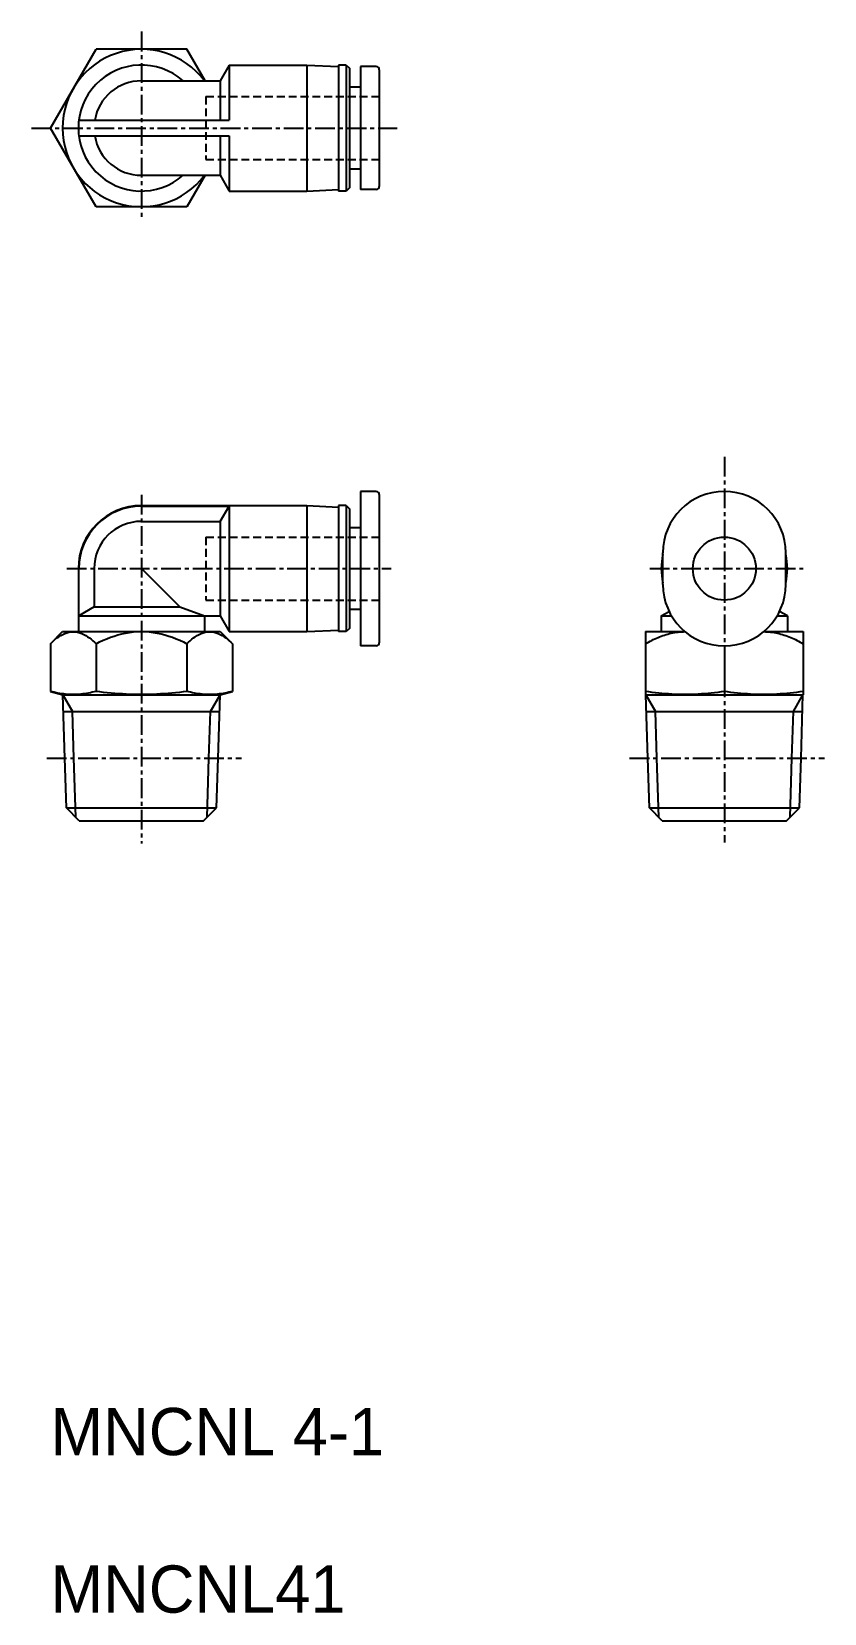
# Model space of a CAD drawing. Extents: x -1 to 49, y 0 to 100.
import ezdxf

# ---------------------------------------------------------------- set-up
doc = ezdxf.new("R2010")
doc.units = 0
doc.linetypes.add('CENTER', pattern=[2, 1.25, -0.25, 0.25, -0.25])
doc.linetypes.add('DASHED', pattern=[0.75, 0.5, -0.25])
doc.layers.get('0').update_dxf_attribs({"linetype": 'CONTINUOUS'})
doc.layers.add('CENTER', color=1, linetype='CENTER')

msp = doc.modelspace()

# ---------------------------------------------------------------- linework, layer by layer
at = {"color": 7, "linetype": 'CONTINUOUS'}
for p, q in [((0, 94.25), (2.89, 99.25)), ((8.66, 99.25), (2.89, 99.25)), ((9.81, 97.25), (8.66, 99.25)), ((11.35, 98.25), (10.77, 97.25)), ((11.35, 98.25), (16.27, 98.25)), ((11.35, 98.25), (11.35, 94.75)), ((16.27, 98.25), (16.27, 90.25)), ((16.27, 98.25), (18.27, 98.15)), ((18.27, 98.25), (18.27, 90.25)), ((18.77, 98.25), (18.27, 98.25)), ((18.77, 98.25), (18.77, 90.25)), ((18.77, 98.25), (18.97, 98.05)), ((18.97, 98.05), (18.97, 90.45)), ((19.67, 98.15), (19.67, 90.35)), ((20.67, 98.15), (19.67, 98.15)), ((20.87, 97.95), (20.87, 90.55)), ((5.77, 97.25), (10.77, 97.25)), ((10.77, 97.25), (10.77, 94.75)), ((19.67, 96.85), (18.97, 96.85)), ((1.8, 94.75), (11.35, 94.75)), ((2.89, 89.25), (0, 94.25)), ((1.8, 93.75), (11.35, 93.75)), ((10.77, 93.75), (10.77, 91.25)), ((11.35, 93.75), (11.35, 90.25)), ((19.67, 91.65), (18.97, 91.65)), ((5.77, 91.25), (10.77, 91.25)), ((9.81, 91.25), (8.66, 89.25)), ((10.77, 91.25), (11.35, 90.25)), ((18.97, 90.45), (18.77, 90.25)), ((11.35, 90.25), (16.27, 90.25)), ((16.27, 90.25), (18.27, 90.35)), ((18.77, 90.25), (18.27, 90.25)), ((20.67, 90.35), (19.67, 90.35)), ((8.66, 89.25), (2.89, 89.25)), ((19.67, 71.18), (19.67, 61.38)), ((20.67, 71.18), (19.67, 71.18)), ((20.87, 70.98), (20.87, 61.58)), ((5.77, 70.28), (16.27, 70.28)), ((5.77, 70.25), (11.35, 70.25)), ((10.77, 69.28), (11.35, 70.25)), ((11.35, 70.25), (11.35, 62.28)), ((16.27, 70.28), (16.27, 62.28)), ((16.27, 70.28), (18.27, 70.18)), ((18.27, 70.28), (18.27, 62.28)), ((18.77, 70.28), (18.27, 70.28)), ((18.77, 70.28), (18.77, 62.28)), ((18.77, 70.28), (18.97, 70.08)), ((18.97, 70.08), (18.97, 62.48)), ((5.77, 69.28), (10.77, 69.28)), ((10.77, 69.28), (10.77, 63.28)), ((19.67, 68.88), (18.97, 68.88)), ((38.87, 65.28), (38.87, 67.28)), ((46.67, 65.28), (46.67, 67.28)), ((1.77, 66.28), (1.77, 62.28)), ((1.8, 63.28), (1.8, 66.28)), ((2.77, 66.28), (2.77, 63.86)), ((5.77, 66.28), (8.2, 63.86)), ((2.77, 63.86), (1.8, 63.28)), ((1.8, 63.28), (9.77, 63.28)), ((2.77, 63.86), (8.2, 63.86)), ((8.2, 63.86), (9.77, 63.28)), ((9.77, 63.28), (9.77, 62.28)), ((9.77, 63.28), (10.77, 63.28)), ((10.77, 63.28), (11.35, 62.28)), ((19.67, 63.68), (18.97, 63.68)), ((38.77, 63.28), (39.27, 63.57)), ((38.77, 63.28), (39.43, 63.28)), ((38.77, 63.28), (38.77, 62.28)), ((46.12, 63.28), (46.77, 63.28)), ((46.77, 63.28), (46.28, 63.57)), ((46.77, 63.28), (46.77, 62.28)), ((0, 61.51), (0.77, 62.28)), ((0.77, 62.28), (10.77, 62.28)), ((10.77, 62.28), (11.55, 61.51)), ((11.35, 62.28), (16.27, 62.28)), ((16.27, 62.28), (18.27, 62.38)), ((18.77, 62.28), (18.27, 62.28)), ((18.97, 62.48), (18.77, 62.28)), ((37.77, 62.28), (37.77, 58.28)), ((37.77, 62.28), (40.28, 62.28)), ((45.27, 62.28), (47.77, 62.28)), ((47.77, 62.28), (47.77, 58.28)), ((0, 61.51), (0, 58.49)), ((2.89, 61.51), (2.89, 58.49)), ((8.66, 61.51), (8.66, 58.49)), ((11.55, 61.51), (11.55, 58.49)), ((20.67, 61.38), (19.67, 61.38)), ((42.77, 61.38), (42.77, 58.49)), ((0, 58.49), (0.78, 58.28)), ((0.78, 58.28), (10.76, 58.28)), ((0.91, 54.25), (0.78, 58.28)), ((10.64, 54.25), (10.76, 58.28)), ((10.76, 58.28), (11.55, 58.49)), ((37.77, 58.28), (37.78, 58.28)), ((37.78, 58.28), (47.76, 58.28)), ((37.91, 54.25), (37.78, 58.28)), ((47.64, 54.25), (47.76, 58.28)), ((47.76, 58.28), (47.77, 58.28)), ((0.82, 57.22), (10.73, 57.22)), ((37.82, 57.22), (47.73, 57.22)), ((1.01, 51.1), (0.91, 54.25)), ((10.54, 51.1), (10.64, 54.25)), ((38.01, 51.1), (37.91, 54.25)), ((47.54, 51.1), (47.64, 54.25)), ((1.01, 51.1), (10.54, 51.1)), ((1.82, 50.28), (1.01, 51.1)), ((1.82, 50.28), (9.72, 50.28)), ((9.72, 50.28), (10.54, 51.1)), ((38.01, 51.1), (47.54, 51.1)), ((38.82, 50.28), (38.01, 51.1)), ((38.82, 50.28), (46.72, 50.28)), ((46.72, 50.28), (47.54, 51.1))]:
    msp.add_line(p, q, dxfattribs=at)
at = {"color": 3, "linetype": 'DASHED'}
for p, q in [((9.87, 96.25), (20.87, 96.25)), ((9.87, 96.25), (9.87, 92.25)), ((9.87, 92.25), (20.87, 92.25)), ((9.87, 68.28), (20.87, 68.28)), ((9.87, 68.28), (9.87, 64.28)), ((9.87, 64.28), (20.87, 64.28))]:
    msp.add_line(p, q, dxfattribs=at)
at = {"color": 3, "linetype": 'CONTINUOUS'}
for p, q in [((0.78, 58.28), (1.4, 57.22)), ((10.15, 57.22), (10.76, 58.28)), ((37.78, 58.28), (38.4, 57.22)), ((47.15, 57.22), (47.76, 58.28)), ((1.49, 54.25), (1.4, 57.22)), ((10.06, 54.25), (10.15, 57.22)), ((38.49, 54.25), (38.4, 57.22)), ((47.06, 54.25), (47.15, 57.22)), ((1.61, 50.5), (1.49, 54.25)), ((9.94, 50.5), (10.06, 54.25)), ((38.61, 50.5), (38.49, 54.25)), ((46.94, 50.5), (47.06, 54.25))]:
    msp.add_line(p, q, dxfattribs=at)
at = {"color": 7, "linetype": 'CONTINUOUS'}
for points in [[(0, 61.51, -0.103304), (0.9, 62.16, -0.216612), (1.99, 62.16, -0.103323), (2.89, 61.51)], [(2.89, 61.51, -0.076016), (4.77, 62.19, -0.096023), (6.77, 62.19, -0.076035), (8.66, 61.51)], [(8.66, 61.51, -0.103304), (9.56, 62.16, -0.216611), (10.65, 62.16, -0.103324), (11.55, 61.51)], [(37.77, 61.51, -0.039224), (38.56, 61.91, -0.045054), (39.4, 62.18, -0.054784), (40.28, 62.28)], [(45.27, 62.28, -0.05469), (46.14, 62.18, -0.045096), (46.99, 61.91, -0.039184), (47.77, 61.51)], [(2.89, 58.49, -0.045554), (1.93, 58.31, -0.0491), (0.96, 58.31, -0.045571), (0, 58.49)], [(8.66, 58.49, -0.023632), (6.74, 58.31, -0.024096), (4.81, 58.31, -0.023634), (2.89, 58.49)], [(11.55, 58.49, -0.045554), (10.59, 58.31, -0.049101), (9.62, 58.31, -0.045571), (8.66, 58.49)], [(42.77, 58.49, -0.027174), (41.11, 58.31, -0.027885), (39.44, 58.31, -0.027178), (37.77, 58.49)], [(47.77, 58.49, -0.027174), (46.11, 58.31, -0.027885), (44.44, 58.31, -0.027178), (42.77, 58.49)]]:
    msp.add_lwpolyline(points, format="xyb", dxfattribs=at)
msp.add_circle((42.77, 66.28), 2, dxfattribs=at)
for centre, radius, start, end in [((5.77, 94.25), 5, 36.8699, 323.1301), ((5.77, 94.25), 4, 48.5904, 311.4096), ((20.67, 97.95), 0.2, 0, 90), ((5.77, 94.25), 3, 90, 170.4059), ((5.77, 94.25), 3, 189.5941, 270), ((20.67, 90.55), 0.2, 270, 0), ((20.67, 70.98), 0.2, 0, 90), ((42.77, 67.28), 3.9, 0, 180), ((5.77, 66.28), 4, 90, 180), ((5.77, 66.28), 3.97, 90, 180), ((5.77, 66.28), 3, 90, 180), ((42.77, 66.28), 4, 167.0706, 192.9294), ((42.77, 66.28), 4, 347.0706, 12.9294), ((42.77, 65.28), 3.9, 180, 0), ((20.67, 61.58), 0.2, 270, 0)]:
    msp.add_arc(centre, radius, start, end, dxfattribs=at)
at = {"layer": 'CENTER', "color": 1, "linetype": 'CENTER'}
for p, q in [((5.77, 100.37), (5.77, 88.42)), ((-1.2, 94.25), (22.01, 94.25)), ((42.77, 73.37), (42.77, 48.9)), ((5.77, 70.97), (5.77, 48.84)), ((1.03, 66.28), (21.63, 66.28)), ((38.03, 66.28), (47.78, 66.28)), ((-0.24, 54.25), (12.12, 54.25)), ((36.76, 54.25), (49.12, 54.25))]:
    msp.add_line(p, q, dxfattribs=at)

# ---------------------------------------------------------------- texts
for s, p in [('MNCNL 4-1', (0, 10)), ('MNCNL41', (0, 0))]:
    msp.add_text(s, height=3).set_placement(p)

doc.saveas('drawing.dxf')
